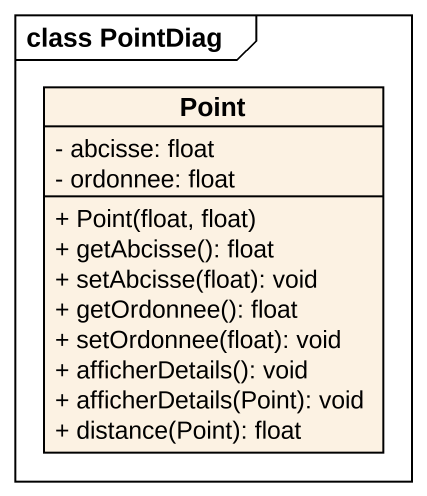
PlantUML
@startuml
mainframe class PointDiag
hide circle
hide empty members
skinparam classAttributeIconSize 0
class Point {
  - abcisse: float
  - ordonnee: float
  + Point(float, float)
  + getAbcisse(): float
  + setAbcisse(float): void
  + getOrdonnee(): float
  + setOrdonnee(float): void
  + afficherDetails(): void
  + afficherDetails(Point): void
  + distance(Point): float
}
@enduml
